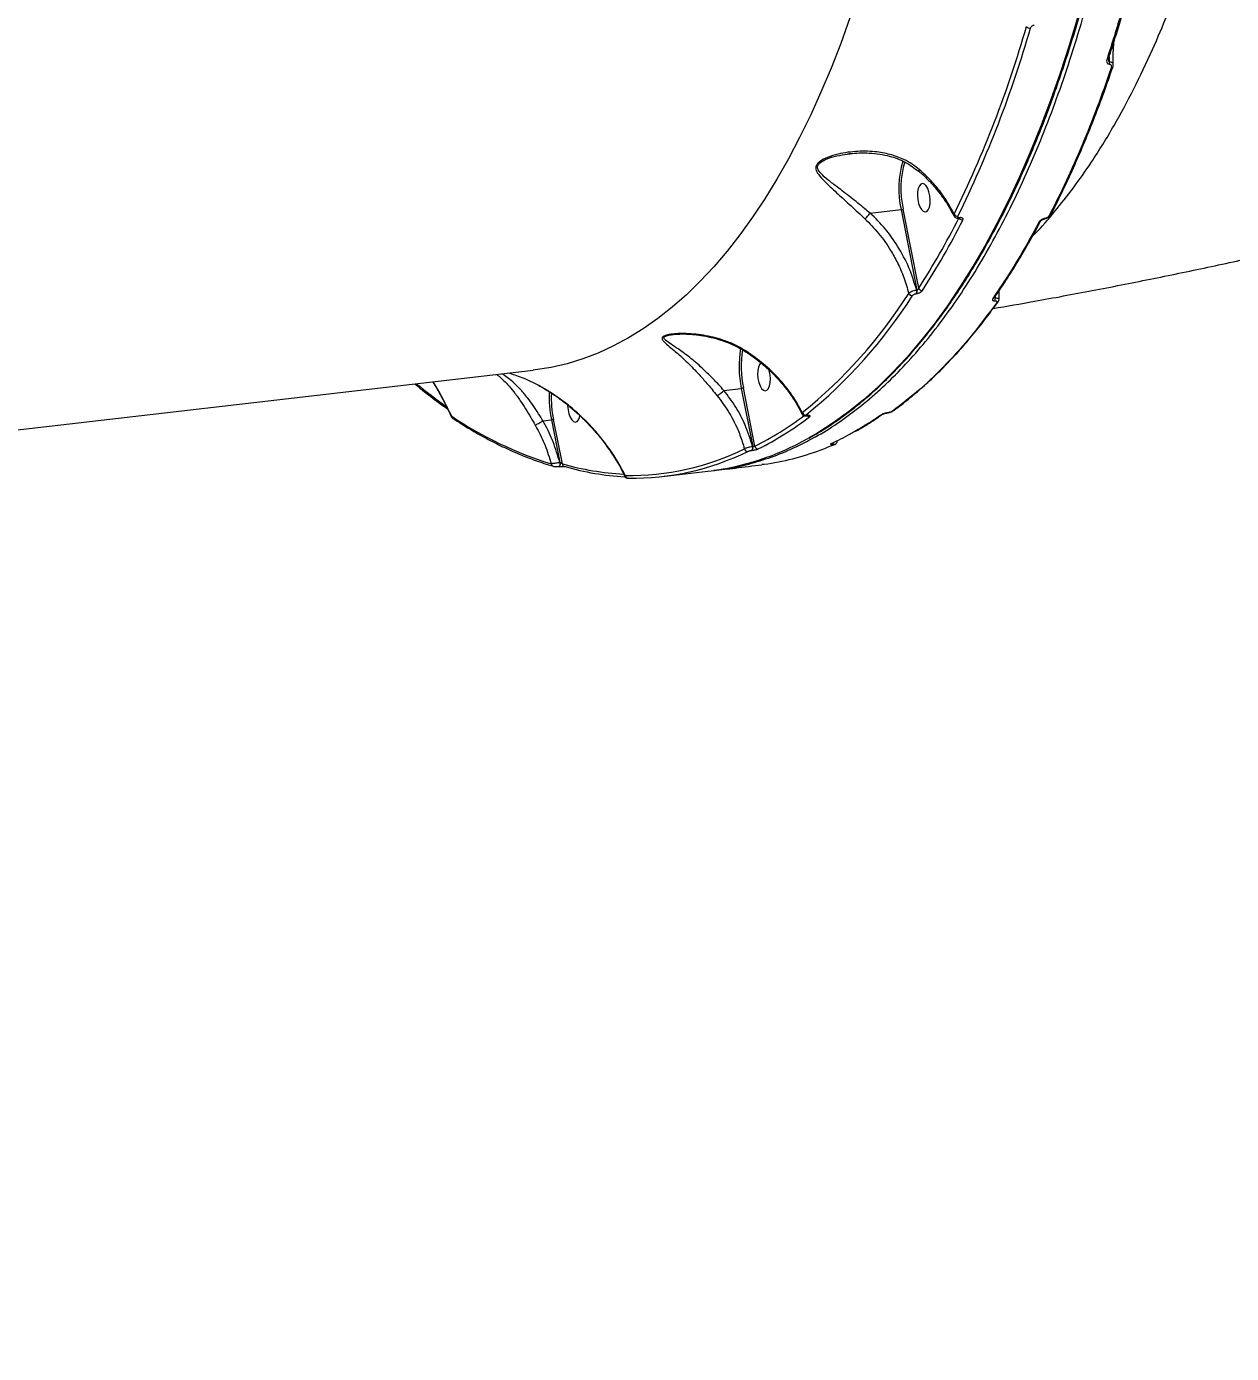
# Model space of a CAD drawing. Header units: millimetres. Extents: x -10881 to 8954, y -8695 to 5624.
# Drawn here: x 4591.8 to 4972.3, y -3994 to -3575.2 of the extents above; entities that cross this region are included whole.
import ezdxf

# ---------------------------------------------------------------- set-up
doc = ezdxf.new("R2010")
doc.units = ezdxf.units.MM
for name, color, linetype in [('DIKOM_ОБЪЕКТ', 7, 'Continuous'), ('DIKOM_РАЗМЕР_ЗОНА', 7, 'Continuous'), ('DIKOM_РАЗМЕР_ОБЪЕКТА', 7, 'Continuous')]:
    doc.layers.add(name, color=color, linetype=linetype)
doc.styles.add('style1', font='arial.ttf', dxfattribs={"width": 0.8})
doc.dimstyles.new('1-50', dxfattribs={"dimtxt": 300, "dimasz": 200, "dimexe": 100, "dimexo": 0, "dimgap": 100, "dimtad": 1, "dimtxsty": 'style1', "dimcen": 200, "dimclrd": 7, "dimclre": 7, "dimclrt": 7, "dimadec": 1, "dimazin": 2, "dimtfac": 1, "dimtmove": 0, "dimatfit": 2, "dimfxl": 0, "dimlwd": 25, "dimlwe": 18, "dimarcsym": 0})

# ---------------------------------------------------------------- blocks, each defined once
blk = doc.blocks.new('*D10')
at = {"layer": 'Defpoints', "color": 0, "transparency": 16777216}
for p in [(-7152.73, 2730.8), (7385.22, 911.28), (7385.22, -7693.77)]:
    blk.add_point(p, dxfattribs=at)
at = {"layer": 'DIKOM_РАЗМЕР_ОБЪЕКТА', "color": 7, "lineweight": 18, "transparency": 16777216}
for p, q in [((-7152.73, 2730.8), (-7152.73, -7793.77)), ((7385.22, 911.28), (7385.22, -7793.77))]:
    blk.add_line(p, q, dxfattribs=at)
at = {"layer": 'DIKOM_РАЗМЕР_ОБЪЕКТА', "color": 7, "lineweight": 25, "transparency": 16777216}
blk.add_line((-6952.73, -7693.77), (7185.22, -7693.77), dxfattribs=at)
at = {"layer": 'DIKOM_РАЗМЕР_ОБЪЕКТА', "color": 7, "transparency": 16777216}
for points in [[(-6952.73, -7660.43), (-6952.73, -7727.1), (-7152.73, -7693.77)], [(7185.22, -7660.43), (7185.22, -7727.1), (7385.22, -7693.77)]]:
    blk.add_solid(points, dxfattribs=at)
at = {"layer": 'DIKOM_РАЗМЕР_ОБЪЕКТА', "color": 7, "transparency": 16777216, "insert": (116.24, -7440.59), "char_height": 300, "attachment_point": 5, "style": 'style1'}
blk.add_mtext('14500', dxfattribs=at)
blk = doc.blocks.new('*D12')
at = {"layer": 'Defpoints', "color": 0, "transparency": 16777216}
for p in [(-9113.32, 3014.05), (8954.2, 2756.48), (8954.2, -8594.51)]:
    blk.add_point(p, dxfattribs=at)
at = {"layer": 'DIKOM_РАЗМЕР_ЗОНА', "color": 7, "lineweight": 18, "transparency": 16777216}
for p, q in [((-9113.32, 3014.05), (-9113.32, -8694.51)), ((8954.2, 2756.48), (8954.2, -8694.51))]:
    blk.add_line(p, q, dxfattribs=at)
at = {"layer": 'DIKOM_РАЗМЕР_ЗОНА', "color": 7, "lineweight": 25, "transparency": 16777216}
blk.add_line((-8913.32, -8594.51), (8754.2, -8594.51), dxfattribs=at)
at = {"layer": 'DIKOM_РАЗМЕР_ЗОНА', "color": 7, "transparency": 16777216}
for points in [[(-8913.32, -8561.18), (-8913.32, -8627.85), (-9113.32, -8594.51)], [(8754.2, -8561.18), (8754.2, -8627.85), (8954.2, -8594.51)]]:
    blk.add_solid(points, dxfattribs=at)
at = {"layer": 'DIKOM_РАЗМЕР_ЗОНА', "color": 7, "transparency": 16777216, "insert": (-79.56, -8341.34), "char_height": 300, "attachment_point": 5, "style": 'style1'}
blk.add_mtext('18000', dxfattribs=at)

msp = doc.modelspace()

# ---------------------------------------------------------------- linework, layer by layer
at = {"layer": 'DIKOM_ОБЪЕКТ', "color": 7, "linetype": 'Continuous', "lineweight": 15}
for p, q in [((4934.823, -3588.149), (4934.833, -3588.114)), ((4851.098, -3615.536), (4851.915, -3615.415)), ((4858.26, -3634.116), (4867.988, -3632.993)), ((4867.988, -3632.993), (4872.978, -3658.405)), ((4873.538, -3657.78), (4868.638, -3632.829)), ((4915.398, -3634.402), (4915.418, -3634.359)), ((4886.32, -3635.737), (4886.369, -3635.731)), ((4886.59, -3635.537), (4886.541, -3635.543)), ((4913.031, -3636.017), (4913.025, -3636.018)), ((4872.803, -3659.495), (4872.874, -3659.487)), ((4872.978, -3658.405), (4872.907, -3658.413)), ((4898.907, -3661.272), (4898.998, -3658.467)), ((4460.649, -3717.292), (4751.764, -3683.69)), ((4826.324, -3683.861), (4826.206, -3683.487)), ((4812.061, -3690.075), (4817.524, -3689.445)), ((4817.524, -3689.445), (4821.163, -3707.776)), ((4821.821, -3707.65), (4818.174, -3689.279)), ((4838.253, -3698.071), (4838.324, -3698.063)), ((4838.431, -3698.018), (4838.36, -3698.026)), ((4754.916, -3699.661), (4754.909, -3699.663)), ((4754.916, -3699.661), (4757.556, -3699.356)), ((4757.556, -3699.356), (4760.262, -3712.838)), ((4761.023, -3713.228), (4758.206, -3699.19)), ((4820.888, -3708.986), (4820.937, -3708.981)), ((4821.163, -3707.776), (4821.114, -3707.782)), ((4759.942, -3714.07), (4759.862, -3714.063)), ((4759.942, -3714.07), (4759.971, -3714.067)), ((4760.262, -3712.838), (4760.232, -3712.841)), ((4792.655, -3717.222), (4807.004, -3715.566))]:
    msp.add_line(p, q, dxfattribs=at)
at = {"layer": 'DIKOM_ОБЪЕКТ', "color": 7, "linetype": 'Continuous', "lineweight": 15, "flags": 128}
for points in [[(4851.828, -3572.483), (4848.91, -3580.564), (4845.862, -3588.389), (4842.685, -3595.949), (4839.383, -3603.237), (4835.958, -3610.248), (4832.415, -3616.973), (4828.755, -3623.408), (4824.984, -3629.545), (4821.103, -3635.38), (4817.117, -3640.907), (4813.03, -3646.121), (4808.845, -3651.017), (4804.566, -3655.59), (4800.197, -3659.836), (4795.742, -3663.751), (4791.206, -3667.331), (4786.592, -3670.574), (4781.905, -3673.476), (4777.149, -3676.035), (4772.329, -3678.247), (4767.449, -3680.112), (4762.514, -3681.627), (4757.528, -3682.79), (4752.496, -3683.602), (4751.764, -3683.69)], [(4923.759, -3572.101), (4921.033, -3581.143), (4918.17, -3589.946), (4915.172, -3598.504), (4912.044, -3606.809), (4908.786, -3614.855), (4905.401, -3622.633), (4901.894, -3630.139), (4898.265, -3637.365), (4894.52, -3644.306), (4890.66, -3650.955), (4886.689, -3657.307), (4882.611, -3663.357), (4878.428, -3669.099), (4874.144, -3674.529), (4869.764, -3679.642), (4865.29, -3684.435), (4860.726, -3688.901), (4856.076, -3693.039), (4851.345, -3696.845), (4846.536, -3700.315), (4841.653, -3703.446), (4838.574, -3705.225)], [(4876.788, -3627.409), (4876.387, -3626.332), (4875.886, -3625.49), (4875.326, -3624.952), (4874.752, -3624.762), (4874.21, -3624.933), (4873.745, -3625.454), (4873.393, -3626.281), (4873.185, -3627.347), (4873.136, -3628.567), (4873.25, -3629.841), (4873.519, -3631.066), (4873.92, -3632.143), (4874.421, -3632.985), (4874.981, -3633.523), (4875.555, -3633.713), (4876.097, -3633.542), (4876.562, -3633.021), (4876.914, -3632.194), (4877.122, -3631.128), (4877.171, -3629.908), (4877.057, -3628.634), (4876.788, -3627.409)], [(4823.783, -3681.361), (4823.746, -3681.385), (4823.281, -3681.906), (4822.93, -3682.733), (4822.721, -3683.799), (4822.672, -3685.019), (4822.786, -3686.293), (4823.055, -3687.518), (4823.456, -3688.595), (4823.957, -3689.436), (4824.517, -3689.974), (4825.092, -3690.165), (4825.633, -3689.993), (4826.099, -3689.473), (4826.45, -3688.646), (4826.658, -3687.579), (4826.707, -3686.36), (4826.593, -3685.086), (4826.324, -3683.861), (4826.324, -3683.861)], [(4762.701, -3694.666), (4762.704, -3694.93), (4762.818, -3696.204), (4763.087, -3697.43), (4763.488, -3698.506), (4763.989, -3699.348), (4764.549, -3699.886), (4765.124, -3700.077), (4765.665, -3699.905), (4766.131, -3699.384), (4766.482, -3698.557), (4766.598, -3698.084)], [(4838.256, -3698.071), (4838.295, -3698.062), (4838.36, -3698.026)], [(4838.322, -3698.063), (4838.367, -3698.053), (4838.431, -3698.018)], [(4863.518, -3697.156), (4863.461, -3697.189), (4863.454, -3697.191)], [(4845.817, -3706.911), (4845.987, -3706.871), (4846.051, -3706.845)], [(4846.052, -3706.844), (4846.051, -3706.845), (4846.051, -3706.845), (4846.051, -3706.845)], [(4846.835, -3707.196), (4846.998, -3707.158), (4847.058, -3707.135)], [(4760.232, -3712.841), (4760.267, -3713.08), (4760.276, -3713.319), (4760.259, -3713.544), (4760.216, -3713.741), (4760.151, -3713.899), (4760.067, -3714.01), (4759.968, -3714.065), (4759.942, -3714.07)], [(4760.262, -3712.838), (4760.297, -3713.077), (4760.306, -3713.316), (4760.288, -3713.54), (4760.246, -3713.738), (4760.18, -3713.896), (4760.096, -3714.006), (4759.998, -3714.062), (4759.977, -3714.066)], [(4761.638, -3714.085), (4761.778, -3714.112), (4761.953, -3714.111)]]:
    msp.add_lwpolyline(points, dxfattribs=at)
at = {"layer": 'DIKOM_ОБЪЕКТ', "color": 7, "linetype": 'Continuous', "lineweight": 15}
for centre, radius, start, end in [((4560.398, -3475.255), 361.287, 333.86209, 343.93969), ((4560.884, -3475.539), 362.086, 333.86209, 343.93969), ((4908.678, -3574.302), 1.417, 219.54485, 276.53084), ((4933.006, -3584.838), 0.612, 269.41987, 339.06418), ((4932.264, -3586.401), 1.534, 335.00506, 358.32868), ((4934.251, -3587.891), 0.628, 270.13232, 335.72383), ((4898.632, -3626.352), 31.356, 163.96526, 192.22742), ((4896.939, -3626.35), 29.033, 163.10346, 192.89558), ((4867.78, -3630.794), 2.208, 275.40265, 292.87116), ((4885.829, -3633.809), 1.247, 209.03207, 275.2081), ((4914.804, -3634.067), 0.682, 273.23282, 330.62453), ((4668.569, -3525.683), 243.849, 327.19919, 333.17077), ((4669.154, -3526.043), 244.575, 327.20006, 333.21202), ((4886.251, -3635.435), 0.31, 283.03528, 339.67897), ((4887.37, -3635.026), 1.25, 214.54831, 275.09562), ((4886.302, -3635.431), 0.308, 282.10084, 339.77783), ((4911.482, -3636.224), 0.682, 273.21994, 330.58504), ((4912.958, -3635.831), 0.199, 291.73647, 355.74779), ((4739.157, -3575.927), 155.565, 308.87262, 327.53863), ((4740.038, -3576.434), 155.909, 308.87262, 327.53863), ((4871.493, -3658.937), 1.182, 204.31062, 274.56203), ((4871.347, -3658.81), 1.61, 334.79927, 14.28387), ((4871.418, -3658.802), 1.61, 334.79927, 14.28387), ((4874.639, -3657.355), 1.181, 201.1301, 274.6987), ((4896.897, -3660.306), 0.725, 274.99076, 324.60358), ((4896.573, -3661.035), 1.209, 322.46251, 2.1464), ((4898.015, -3661.761), 0.715, 274.68928, 327.58629), ((4850.395, -3682.614), 33.573, 170.10097, 191.73933), ((4850.146, -3682.649), 32.652, 170.40448, 191.71598), ((4821.296, -3558.156), 167.798, 230.66536, 234.69479), ((4793.409, -3692.292), 36.542, 177.17452, 191.14569), ((4793.079, -3692.33), 35.542, 177.74889, 191.12855), ((4776.04, -3616.573), 101.936, 296.68719, 306.94468), ((4837.817, -3696.748), 1.07, 195.89756, 273.62765), ((4839.066, -3697.342), 0.998, 225.02044, 275.072), ((4861.692, -3696.935), 0.783, 276.59995, 304.23396), ((4865.171, -3695.818), 0.78, 276.61229, 308.32738), ((4792.347, -3599.888), 118.553, 236.03523, 252.92033), ((4726.91, -3698.221), 0.797, 179.50095, 235.31512), ((4776.839, -3616.931), 102.518, 296.69601, 307.43398), ((4796.879, -3631.296), 84.876, 276.85145, 299.42218), ((4845.978, -3706.435), 0.715, 299.45474, 355.91046), ((4782.233, -3634.702), 82.228, 269.0725, 296.18617), ((4783.21, -3635.339), 82.41, 269.0725, 296.18617), ((4819.515, -3708.275), 1.018, 192.25785, 273.46372), ((4819.961, -3708.189), 1.223, 319.28216, 19.45054), ((4820.01, -3708.183), 1.223, 319.28216, 19.45054), ((4822.837, -3707.494), 1.028, 188.72961, 273.27609), ((4758.399, -3713.166), 0.873, 183.09189, 251.62881), ((4761.91, -3713.241), 0.886, 179.13029, 252.18193), ((4785.249, -3628.356), 88.262, 254.06903, 266.8333), ((4786.267, -3628.9), 88.612, 254.07441, 266.39467), ((4781.813, -3716.825), 0.916, 185.93201, 273.92432)]:
    msp.add_arc(centre, radius, start, end, dxfattribs=at)
for points, knots in [([(4973.78, -2705.214), (4973.205, -2705.39), (4971.641, -2705.869), (4969.223, -2706.981), (4966.573, -2708.482), (4964.144, -2710.214), (4961.946, -2712.125), (4959.992, -2714.181), (4958.29, -2716.339), (4956.843, -2718.553), (4955.646, -2720.776), (4954.688, -2722.96), (4953.948, -2725.065), (4953.398, -2727.064), (4953.008, -2728.941), (4952.751, -2730.694), (4952.598, -2732.332), (4952.529, -2733.873), (4952.529, -2735.341), (4952.588, -2736.759), (4952.699, -2738.162), (4952.864, -2739.59), (4953.09, -2741.109), (4953.404, -2742.838), (4953.88, -2745.072), (4954.539, -2747.75), (4955.373, -2750.815), (4956.283, -2753.947), (4957.288, -2757.255), (4958.403, -2760.802), (4959.642, -2764.634), (4960.974, -2768.662), (4962.402, -2772.905), (4963.935, -2777.387), (4965.569, -2782.105), (4967.309, -2787.068), (4969.155, -2792.283), (4971.11, -2797.756), (4973.168, -2803.472), (4975.332, -2809.437), (4977.597, -2815.642), (4979.97, -2822.103), (4982.445, -2828.802), (4985.012, -2835.719), (4987.666, -2842.834), (4990.411, -2850.161), (4993.249, -2857.706), (4996.186, -2865.484), (4999.215, -2873.477), (5002.334, -2881.678), (5005.543, -2890.088), (5008.842, -2898.71), (5012.223, -2907.517), (5015.684, -2916.51), (5019.224, -2925.681), (5022.85, -2935.051), (5026.555, -2944.603), (5030.326, -2954.303), (5034.151, -2964.118), (5038.031, -2974.05), (5041.974, -2984.125), (5045.988, -2994.358), (5050.069, -3004.74), (5054.206, -3015.246), (5058.4, -3025.875), (5062.652, -3036.633), (5066.953, -3047.493), (5071.298, -3058.443), (5075.684, -3069.48), (5080.119, -3080.617), (5084.598, -3091.85), (5089.11, -3103.144), (5093.642, -3114.468), (5098.183, -3125.799), (5102.738, -3137.145), (5107.317, -3148.532), (5111.929, -3159.984), (5116.574, -3171.499), (5121.246, -3183.062), (5125.939, -3194.66), (5130.647, -3206.276), (5135.363, -3217.894), (5140.081, -3229.498), (5144.793, -3241.071), (5149.493, -3252.597), (5154.176, -3264.06), (5158.834, -3275.447), (5163.466, -3286.751), (5168.088, -3298.012), (5172.707, -3309.248), (5177.325, -3320.463), (5181.925, -3331.617), (5186.499, -3342.69), (5191.041, -3353.665), (5195.54, -3364.517), (5199.998, -3375.253), (5204.414, -3385.869), (5208.79, -3396.369), (5213.12, -3406.739), (5217.403, -3416.978), (5221.641, -3427.09), (5225.836, -3437.079), (5229.978, -3446.92), (5234.063, -3456.606), (5238.09, -3466.133), (5242.062, -3475.511), (5245.974, -3484.723), (5249.813, -3493.742), (5253.569, -3502.545), (5257.242, -3511.13), (5260.841, -3519.519), (5264.368, -3527.717), (5267.82, -3535.715), (5271.19, -3543.5), (5274.479, -3551.073), (5277.689, -3558.437), (5280.813, -3565.576), (5283.845, -3572.478), (5286.787, -3579.147), (5289.644, -3585.594), (5292.414, -3591.813), (5295.086, -3597.782), (5297.654, -3603.485), (5300.113, -3608.909), (5302.475, -3614.086), (5304.743, -3619.02), (5306.919, -3623.712), (5308.995, -3628.148), (5310.975, -3632.332), (5312.862, -3636.271), (5314.662, -3639.977), (5316.372, -3643.436), (5318.001, -3646.668), (5319.567, -3649.699), (5321.105, -3652.587), (5322.693, -3655.445), (5324.216, -3658.021), (5325.575, -3660.128), (5326.691, -3661.716), (5327.614, -3662.938), (5328.566, -3664.106), (5329.565, -3665.235), (5330.639, -3666.349), (5331.815, -3667.459), (5333.122, -3668.573), (5334.588, -3669.688), (5336.241, -3670.794), (5338.101, -3671.868), (5340.178, -3672.875), (5342.471, -3673.773), (5344.961, -3674.516), (5347.615, -3675.062), (5350.39, -3675.374), (5353.24, -3675.428), (5356.221, -3675.199), (5359.278, -3674.658), (5362.322, -3673.752), (5364.547, -3672.904), (5365.696, -3672.278), (5365.933, -3672.149)], [0, 0, 0, 0, 0.0011985, 0.0032581, 0.0052799, 0.0072669, 0.0092214, 0.0111446, 0.0130366, 0.0148961, 0.0167212, 0.018512, 0.0202734, 0.0220193, 0.0237739, 0.0255608, 0.0274196, 0.0293981, 0.0315534, 0.0339557, 0.0366951, 0.0398949, 0.0437386, 0.0485326, 0.0548893, 0.064576, 0.0738903, 0.0825494, 0.0907906, 0.0995119, 0.1079292, 0.1161342, 0.1242885, 0.1323413, 0.1403379, 0.1482986, 0.1562396, 0.1641749, 0.1721209, 0.1799924, 0.18789, 0.1958027, 0.2037125, 0.2115976, 0.2194404, 0.2272258, 0.2350511, 0.2428896, 0.2507186, 0.2585458, 0.2663779, 0.2742213, 0.2820862, 0.2898971, 0.2977261, 0.3055864, 0.313458, 0.3213159, 0.3291377, 0.3369057, 0.3446788, 0.3525023, 0.3603161, 0.3681279, 0.3759442, 0.383771, 0.3916161, 0.3994285, 0.4072342, 0.4150698, 0.422919, 0.430763, 0.4385823, 0.4463619, 0.4541054, 0.4618563, 0.4696376, 0.4774446, 0.4852721, 0.4931149, 0.5009676, 0.5088245, 0.516679, 0.5245246, 0.5323557, 0.5401668, 0.5479527, 0.5557083, 0.5634486, 0.5712607, 0.579091, 0.5869322, 0.5947769, 0.6026153, 0.6104402, 0.6182331, 0.6260461, 0.6338504, 0.6416491, 0.6494496, 0.6572573, 0.6650796, 0.6729306, 0.6807465, 0.6885807, 0.6964393, 0.7043072, 0.7121656, 0.7199976, 0.7277875, 0.7355842, 0.7434131, 0.7512353, 0.7590588, 0.766889, 0.7747334, 0.7826036, 0.7904405, 0.7982845, 0.8061672, 0.8140702, 0.8219747, 0.8298575, 0.8377036, 0.8455321, 0.8534507, 0.8613777, 0.869325, 0.8773069, 0.8853406, 0.8934492, 0.901673, 0.9099301, 0.9183992, 0.9271749, 0.9364952, 0.9471073, 0.9548059, 0.9590109, 0.962592, 0.9656033, 0.9681976, 0.9704893, 0.9725662, 0.9744978, 0.9763413, 0.9781434, 0.9799386, 0.9817456, 0.9835817, 0.985451, 0.9873486, 0.9892664, 0.9911965, 0.9931337, 0.9952798, 0.9973914, 0.9994616, 1, 1, 1, 1]), ([(4838.861, -3705.095), (4839.489, -3704.757), (4841.693, -3703.572), (4845.407, -3701.22), (4850.001, -3698.047), (4854.523, -3694.553), (4858.974, -3690.765), (4863.348, -3686.68), (4867.644, -3682.302), (4871.857, -3677.634), (4875.984, -3672.68), (4880.023, -3667.444), (4883.969, -3661.93), (4887.82, -3656.143), (4891.574, -3650.086), (4895.226, -3643.764), (4898.775, -3637.183), (4902.219, -3630.347), (4905.553, -3623.261), (4908.777, -3615.932), (4911.887, -3608.363), (4914.881, -3600.563), (4917.758, -3592.535), (4920.514, -3584.286), (4923.149, -3575.823), (4925.66, -3567.151), (4928.045, -3558.278), (4930.303, -3549.209), (4932.432, -3539.952), (4934.43, -3530.514), (4936.296, -3520.902), (4938.028, -3511.122), (4939.626, -3501.183), (4941.088, -3491.091), (4942.413, -3480.855), (4943.6, -3470.482), (4944.648, -3459.979), (4945.556, -3449.355), (4946.325, -3438.618), (4946.952, -3427.775), (4947.439, -3416.835), (4947.783, -3405.806), (4947.986, -3394.697), (4948.047, -3383.515), (4947.966, -3372.269), (4947.742, -3360.967), (4947.423, -3350.88), (4947.144, -3344.554), (4947.032, -3342.023)], [0, 0, 0, 0, 0.008821, 0.0309505, 0.0530921, 0.0752453, 0.0974091, 0.1195824, 0.1417639, 0.1639521, 0.1861459, 0.208344, 0.2305454, 0.252749, 0.2749543, 0.2971604, 0.319367, 0.3415734, 0.3637794, 0.3859847, 0.4081893, 0.4303928, 0.4525954, 0.4747969, 0.4969974, 0.5191968, 0.5413951, 0.5635924, 0.5857887, 0.6079841, 0.6301785, 0.6523721, 0.6745649, 0.6967568, 0.7189481, 0.7411387, 0.7633286, 0.785518, 0.8077068, 0.8298951, 0.852083, 0.8742704, 0.8964575, 0.9186442, 0.9408306, 0.9630167, 0.9852026, 1, 1, 1, 1]), ([(4840.691, -3704.822), (4840.777, -3704.779), (4843.217, -3703.537), (4847.892, -3700.474), (4854.704, -3695.567), (4861.357, -3689.895), (4867.865, -3683.558), (4874.194, -3676.548), (4880.351, -3668.865), (4886.315, -3660.522), (4892.116, -3651.466), (4897.724, -3641.713), (4903.136, -3631.241), (4908.301, -3620.133), (4913.148, -3608.542), (4917.668, -3596.54), (4921.875, -3584.141), (4925.812, -3571.219), (4929.498, -3557.695), (4932.908, -3543.609), (4936.04, -3528.944), (4938.851, -3513.812), (4941.41, -3497.997), (4942.832, -3487.038), (4943.561, -3481.417)], [0, 0, 0, 0, 0.0016805, 0.0479638, 0.0942472, 0.1408455, 0.1874439, 0.2341957, 0.2809475, 0.3280241, 0.3751006, 0.4232014, 0.4713023, 0.519757, 0.5682117, 0.6149636, 0.6617154, 0.708792, 0.7558685, 0.8039693, 0.8520702, 0.9005249, 0.9489797, 1, 1, 1, 1]), ([(4909.443, -3641.385), (4909.707, -3641.128), (4912.149, -3638.749), (4916.483, -3633.691), (4922.426, -3626.211), (4928.683, -3617.281), (4935.08, -3606.94), (4941.521, -3595.01), (4947.155, -3583.175), (4952.21, -3571.24), (4956.657, -3559.538), (4960.762, -3547.519), (4964.549, -3535.151), (4968.104, -3522.281), (4970.243, -3513.283), (4971.313, -3508.784)], [0, 0, 0, 0, 0.009721, 0.0898937, 0.1661281, 0.2423625, 0.3442113, 0.4375304, 0.5308495, 0.6112189, 0.6915883, 0.7680077, 0.8444271, 0.9222135, 1, 1, 1, 1]), ([(4945.923, -3537.752), (4945.804, -3538.293), (4945.209, -3540.998), (4943.614, -3547.969), (4941.002, -3558.466), (4937.351, -3571.774), (4934.557, -3580.556), (4933, -3585.45)], [0, 0, 0, 0, 0.0321573, 0.1607921, 0.4182836, 0.6757752, 1, 1, 1, 1]), ([(4933.559, -3585.051), (4934.252, -3582.938), (4935.855, -3578.05), (4938.221, -3570.143), (4940.677, -3561.394), (4942.99, -3552.45), (4944.93, -3544.451), (4946.043, -3539.354), (4946.477, -3537.367)], [0, 0, 0, 0, 0.1415741, 0.3274683, 0.5127894, 0.6973828, 0.8820729, 1, 1, 1, 1]), ([(4897.047, -3664.202), (4901.399, -3663.449), (4911.821, -3661.647), (4928.339, -3658.562), (4946.579, -3654.987), (4964.809, -3651.215), (4983.024, -3647.257), (5001.223, -3643.112), (5019.403, -3638.784), (5037.561, -3634.273), (5055.695, -3629.583), (5073.803, -3624.714), (5091.88, -3619.669), (5109.926, -3614.45), (5127.936, -3609.057), (5145.909, -3603.493), (5163.841, -3597.759), (5181.729, -3591.857), (5199.571, -3585.789), (5217.363, -3579.551), (5233.834, -3573.626), (5244.35, -3569.704), (5248.973, -3567.981)], [0, 0, 0, 0, 0.0372542, 0.0892085, 0.1410521, 0.1927905, 0.2444293, 0.2959743, 0.3474311, 0.3988056, 0.4501035, 0.5013305, 0.5524924, 0.6035949, 0.6546435, 0.705644, 0.756602, 0.8075229, 0.8584122, 0.9092756, 0.9601184, 1, 1, 1, 1]), ([(4908.839, -3575.71), (4908.891, -3575.581), (4908.982, -3575.352), (4909.246, -3575.059), (4909.527, -3574.856), (4909.772, -3574.754), (4909.912, -3574.732), (4909.954, -3574.726)], [0, 0, 0, 0, 0.3025704, 0.534681, 0.7254608, 0.9171004, 1, 1, 1, 1]), ([(4934.944, -3587.194), (4934.94, -3586.273), (4934.929, -3583.873), (4935.095, -3581.471), (4935.197, -3579.991)], [0, 0, 0, 0, 0.3840442, 1, 1, 1, 1]), ([(4933.506, -3585.455), (4933.505, -3585.452), (4933.501, -3585.422), (4933.501, -3585.27), (4933.57, -3585.113), (4933.589, -3585.068)], [0, 0, 0, 0, 0.0753303, 0.7358489, 1, 1, 1, 1]), ([(4933.797, -3586.446), (4933.789, -3586.232), (4933.764, -3585.597), (4933.74, -3584.962), (4933.724, -3584.541)], [0, 0, 0, 0, 0.336706, 1, 1, 1, 1]), ([(4934.252, -3588.518), (4932.797, -3592.672), (4929.885, -3600.987), (4925.15, -3612.79), (4920.17, -3624.139), (4916.619, -3631.21), (4914.842, -3634.748)], [0, 0, 0, 0, 0.2488775, 0.4981997, 0.7488727, 1, 1, 1, 1]), ([(4915.373, -3634.342), (4915.602, -3633.911), (4917.009, -3631.258), (4919.491, -3626.137), (4922.811, -3618.968), (4926.012, -3611.532), (4929.101, -3603.858), (4932.045, -3596.07), (4933.896, -3590.725), (4934.803, -3588.105)], [0, 0, 0, 0, 0.0315178, 0.1938004, 0.3562012, 0.5186836, 0.6812109, 0.8437361, 1, 1, 1, 1]), ([(4933, -3585.45), (4932.968, -3585.564), (4932.864, -3585.927), (4932.867, -3586.424), (4933.067, -3586.815), (4933.329, -3587.012), (4933.546, -3587.037), (4933.654, -3587.049)], [0, 0, 0, 0, 0.1605573, 0.5081498, 0.7318587, 0.8653695, 1, 1, 1, 1]), ([(4933.797, -3586.446), (4933.777, -3586.437), (4933.734, -3586.417), (4933.666, -3586.326), (4933.582, -3586.115), (4933.524, -3585.809), (4933.519, -3585.56), (4933.517, -3585.455)], [0, 0, 0, 0, 0.0654581, 0.1402994, 0.3291404, 0.7164199, 1, 1, 1, 1]), ([(4933.654, -3587.049), (4933.759, -3587.061), (4933.966, -3587.084), (4934.21, -3587.27), (4934.387, -3587.632), (4934.38, -3588.086), (4934.283, -3588.415), (4934.252, -3588.518)], [0, 0, 0, 0, 0.1388676, 0.2767759, 0.4965982, 0.8418705, 1, 1, 1, 1]), ([(4934.935, -3587.194), (4934.948, -3587.095), (4934.977, -3586.858), (4934.706, -3586.624), (4934.306, -3586.466), (4933.97, -3586.453), (4933.797, -3586.446)], [0, 0, 0, 0, 0.2292092, 0.5510253, 0.7686318, 1, 1, 1, 1]), ([(4934.801, -3588.142), (4934.832, -3588.074), (4934.966, -3587.783), (4934.974, -3587.473), (4934.98, -3587.235)], [0, 0, 0, 0, 0.2312084, 1, 1, 1, 1]), ([(4873.727, -3620.33), (4872.975, -3619.736), (4871.456, -3618.537), (4868.376, -3616.862), (4864.462, -3615.444), (4859.286, -3614.534), (4854.537, -3614.493), (4850.393, -3614.981), (4847.137, -3615.666), (4844.25, -3616.625), (4842.493, -3617.629), (4841.59, -3618.448), (4841.083, -3619.204), (4841.031, -3620.45), (4841.954, -3622.128), (4843.952, -3624.239), (4846.912, -3627.001), (4850.571, -3630.324), (4853.951, -3633.45), (4856, -3635.357), (4856.539, -3635.86)], [0, 0, 0, 0, 0.0440626, 0.0889571, 0.1624871, 0.2382061, 0.3352462, 0.385054, 0.435258, 0.4935501, 0.5321339, 0.5402075, 0.5665588, 0.5927386, 0.6382706, 0.7076003, 0.7787225, 0.8710031, 0.9660344, 1, 1, 1, 1]), ([(4858.258, -3634.117), (4858.257, -3634.116), (4857.697, -3633.654), (4855.6, -3631.931), (4852.04, -3629.102), (4848.194, -3626.116), (4844.933, -3623.672), (4842.774, -3621.793), (4841.652, -3620.3), (4841.594, -3619.182), (4841.998, -3618.59), (4842.369, -3618.24), (4842.938, -3617.759), (4844.708, -3616.864), (4847.636, -3615.939), (4849.966, -3615.668), (4851.098, -3615.536)], [0, 0, 0, 0, 0.0000276, 0.0560369, 0.2109711, 0.3661407, 0.4811483, 0.5957406, 0.6671608, 0.7066531, 0.7453757, 0.7458934, 0.7580714, 0.8178135, 0.9115167, 1, 1, 1, 1]), ([(4851.08, -3615.416), (4851.319, -3615.379), (4852.533, -3615.194), (4854.827, -3615.068), (4857.975, -3615.075), (4861.19, -3615.409), (4864.151, -3616.019), (4866.822, -3616.873), (4869.223, -3617.98), (4871.492, -3619.328), (4872.847, -3620.433), (4873.495, -3620.961)], [0, 0, 0, 0, 0.0307732, 0.1557844, 0.2888005, 0.4294198, 0.5635419, 0.6700645, 0.7833746, 0.8964848, 1, 1, 1, 1]), ([(4873.727, -3620.33), (4873.714, -3620.353), (4873.666, -3620.442), (4873.584, -3620.628), (4873.537, -3620.794), (4873.593, -3620.811), (4873.607, -3620.815)], [0, 0, 0, 0, 0.08818965, 0.34542116, 0.83787489, 1, 1, 1, 1]), ([(4873.561, -3620.868), (4873.982, -3621.227), (4875.283, -3622.334), (4877.266, -3624.356), (4879.502, -3626.909), (4881.506, -3629.594), (4883.249, -3632.295), (4884.182, -3634.123), (4884.629, -3634.999)], [0, 0, 0, 0, 0.0878596, 0.2709842, 0.4556415, 0.6415079, 0.8281443, 1, 1, 1, 1]), ([(4884.739, -3634.414), (4883.854, -3632.764), (4882.063, -3629.423), (4878.799, -3625.294), (4875.929, -3622.292), (4874.336, -3620.873), (4873.727, -3620.33)], [0, 0, 0, 0, 0.3247084, 0.657479, 0.869005, 1, 1, 1, 1]), ([(4856.539, -3635.86), (4856.581, -3635.829), (4856.702, -3635.738), (4856.98, -3635.504), (4857.387, -3635.115), (4857.858, -3634.611), (4858.124, -3634.282), (4858.258, -3634.117)], [0, 0, 0, 0, 0.08731044, 0.25361618, 0.50241081, 0.75120541, 1, 1, 1, 1]), ([(4858.26, -3634.116), (4858.259, -3634.116), (4858.259, -3634.116), (4858.258, -3634.116), (4858.258, -3634.117), (4858.258, -3634.117)], [0, 0, 0, 0, 0.4783841, 0.8637035, 1, 1, 1, 1]), ([(4872.907, -3658.413), (4872.16, -3656.03), (4870.645, -3651.198), (4867.164, -3644.707), (4863.06, -3638.881), (4859.872, -3635.716), (4858.26, -3634.116)], [0, 0, 0, 0, 0.2606924, 0.5287023, 0.7616279, 1, 1, 1, 1]), ([(4884.739, -3634.414), (4884.683, -3634.544), (4884.594, -3634.754), (4884.673, -3634.906), (4884.702, -3634.963)], [0, 0, 0, 0, 0.6239314, 1, 1, 1, 1]), ([(4884.694, -3634.99), (4884.775, -3635.123), (4884.933, -3635.384), (4885.33, -3635.627), (4885.791, -3635.765), (4886.135, -3635.744), (4886.319, -3635.733)], [0, 0, 0, 0, 0.2386746, 0.4690873, 0.7163448, 1, 1, 1, 1]), ([(4886.541, -3635.543), (4886.476, -3635.548), (4886.312, -3635.56), (4886.096, -3635.517), (4885.936, -3635.408), (4885.872, -3635.248), (4885.919, -3635.116), (4885.942, -3635.05)], [0, 0, 0, 0, 0.1422682, 0.3570915, 0.5715532, 0.7857145, 1, 1, 1, 1]), ([(4913.028, -3636), (4913.242, -3635.951), (4913.729, -3635.84), (4914.448, -3635.442), (4915.054, -3634.963), (4915.283, -3634.564), (4915.381, -3634.393)], [0, 0, 0, 0, 0.2143108, 0.4899106, 0.7811186, 1, 1, 1, 1]), ([(4914.842, -3634.748), (4914.765, -3634.866), (4914.61, -3635.102), (4914.184, -3635.435), (4913.678, -3635.707), (4913.326, -3635.801), (4913.156, -3635.846)], [0, 0, 0, 0, 0.2583542, 0.5167488, 0.7678077, 1, 1, 1, 1]), ([(4856.539, -3635.86), (4858.031, -3637.363), (4861.05, -3640.405), (4864.384, -3645.189), (4866.989, -3649.906), (4868.978, -3654.444), (4869.934, -3657.756), (4870.415, -3659.424)], [0, 0, 0, 0, 0.230865, 0.4671749, 0.6265688, 0.8119918, 1, 1, 1, 1]), ([(4886.366, -3635.733), (4886.403, -3635.73), (4886.487, -3635.721), (4886.549, -3635.729), (4886.55, -3635.729), (4886.55, -3635.729)], [0, 0, 0, 0, 0.3335578, 0.7480253, 1, 1, 1, 1]), ([(4887.482, -3636.271), (4887.517, -3636.173), (4887.589, -3635.977), (4887.492, -3635.737), (4887.253, -3635.575), (4886.93, -3635.512), (4886.687, -3635.53), (4886.59, -3635.537)], [0, 0, 0, 0, 0.2150376, 0.4299703, 0.6447112, 0.8592201, 1, 1, 1, 1]), ([(4911.521, -3636.905), (4911.317, -3637.289), (4910.302, -3639.209), (4907.454, -3644.412), (4902.865, -3652.25), (4898.93, -3658.1), (4896.96, -3661.028)], [0, 0, 0, 0, 0.0441412, 0.2207137, 0.6100127, 1, 1, 1, 1]), ([(4897.48, -3660.719), (4898.678, -3658.966), (4901.173, -3655.316), (4904.843, -3649.447), (4908.498, -3643.16), (4910.904, -3638.855), (4912.064, -3636.578), (4912.074, -3636.558)], [0, 0, 0, 0, 0.2353817, 0.4901423, 0.7440572, 0.9977184, 1, 1, 1, 1]), ([(4913.156, -3635.846), (4912.991, -3635.89), (4912.65, -3635.98), (4912.159, -3636.243), (4911.746, -3636.565), (4911.596, -3636.791), (4911.521, -3636.905)], [0, 0, 0, 0, 0.2338668, 0.4824937, 0.7413363, 1, 1, 1, 1]), ([(4912.077, -3636.557), (4912.076, -3636.558), (4912.071, -3636.571), (4912.103, -3636.514), (4912.199, -3636.419), (4912.37, -3636.286), (4912.598, -3636.159), (4912.834, -3636.064), (4912.966, -3636.033), (4913.026, -3636.019)], [0, 0, 0, 0, 0.0184779, 0.1821515, 0.3356667, 0.5123696, 0.7055168, 0.8686744, 1, 1, 1, 1]), ([(4872.907, -3658.413), (4872.801, -3658.432), (4872.496, -3658.485), (4871.94, -3658.637), (4871.304, -3658.875), (4870.746, -3659.154), (4870.525, -3659.334), (4870.415, -3659.424)], [0, 0, 0, 0, 0.1131733, 0.3259329, 0.5479833, 0.775438, 1, 1, 1, 1]), ([(4871.587, -3660.116), (4871.637, -3660.054), (4871.737, -3659.93), (4872.005, -3659.75), (4872.318, -3659.607), (4872.596, -3659.525), (4872.75, -3659.503), (4872.803, -3659.495)], [0, 0, 0, 0, 0.2288294, 0.4578465, 0.6785143, 0.8883618, 1, 1, 1, 1]), ([(4872.874, -3659.487), (4872.954, -3659.476), (4873.188, -3659.442), (4873.615, -3659.316), (4874.096, -3659.094), (4874.506, -3658.818), (4874.659, -3658.627), (4874.736, -3658.532)], [0, 0, 0, 0, 0.1082969, 0.3204328, 0.5430623, 0.7715679, 1, 1, 1, 1]), ([(4873.538, -3657.78), (4873.52, -3657.848), (4873.484, -3657.979), (4873.37, -3658.162), (4873.235, -3658.298), (4873.123, -3658.363), (4873.043, -3658.393), (4873.004, -3658.4), (4872.978, -3658.405)], [0, 0, 0, 0, 0.2553444, 0.4988913, 0.7167491, 0.8616271, 0.9070133, 1, 1, 1, 1]), ([(4897.781, -3660.99), (4897.775, -3660.833), (4897.766, -3660.607), (4897.758, -3660.38), (4897.756, -3660.31)], [0, 0, 0, 0, 0.6915554, 1, 1, 1, 1]), ([(4898.074, -3662.473), (4895.534, -3665.903), (4890.448, -3672.772), (4882.379, -3681.771), (4874.013, -3689.885), (4868.181, -3694.354), (4865.261, -3696.592)], [0, 0, 0, 0, 0.2482523, 0.4971932, 0.7482405, 1, 1, 1, 1]), ([(4865.613, -3696.385), (4865.671, -3696.345), (4867.264, -3695.247), (4870.332, -3692.813), (4874.807, -3689.059), (4879.203, -3684.971), (4883.524, -3680.598), (4887.765, -3675.933), (4891.917, -3670.971), (4895.454, -3666.46), (4897.569, -3663.492), (4898.364, -3662.375)], [0, 0, 0, 0, 0.0048838, 0.1353791, 0.2660619, 0.3968971, 0.5278481, 0.6588775, 0.789948, 0.9210131, 1, 1, 1, 1]), ([(4896.96, -3661.028), (4896.918, -3661.099), (4896.819, -3661.265), (4896.811, -3661.485), (4896.937, -3661.657), (4897.171, -3661.764), (4897.411, -3661.769), (4897.531, -3661.771)], [0, 0, 0, 0, 0.1825282, 0.4237843, 0.6274648, 0.8134356, 1, 1, 1, 1]), ([(4897.484, -3660.729), (4897.483, -3660.732), (4897.48, -3660.738), (4897.486, -3660.73), (4897.489, -3660.726)], [0, 0, 0, 0, 0.4248049, 1, 1, 1, 1]), ([(4897.531, -3661.771), (4897.648, -3661.774), (4897.881, -3661.778), (4898.105, -3661.88), (4898.221, -3662.044), (4898.21, -3662.25), (4898.115, -3662.406), (4898.074, -3662.473)], [0, 0, 0, 0, 0.188925, 0.3774349, 0.5791838, 0.8164502, 1, 1, 1, 1]), ([(4897.781, -3660.99), (4897.755, -3660.983), (4897.71, -3660.97), (4897.638, -3660.907), (4897.589, -3660.83), (4897.574, -3660.758), (4897.57, -3660.739)], [0, 0, 0, 0, 0.2170894, 0.3764931, 0.8406823, 1, 1, 1, 1]), ([(4898.883, -3661.272), (4898.89, -3661.244), (4898.915, -3661.157), (4898.726, -3661.059), (4898.359, -3660.981), (4897.975, -3660.987), (4897.781, -3660.99)], [0, 0, 0, 0, 0.1367486, 0.4285571, 0.7105885, 1, 1, 1, 1]), ([(4898.571, -3662.167), (4898.635, -3662.086), (4898.808, -3661.867), (4898.93, -3661.541), (4898.9, -3661.311), (4898.895, -3661.272)], [0, 0, 0, 0, 0.3266483, 0.8871133, 1, 1, 1, 1]), ([(4819.139, -3677.698), (4818.072, -3677.06), (4815.922, -3675.775), (4811.654, -3674.025), (4806.32, -3672.612), (4801.016, -3672.066), (4797.332, -3672.124), (4795.297, -3672.327), (4793.842, -3672.595), (4792.766, -3673.016), (4792.374, -3673.634), (4792.88, -3674.517), (4794.287, -3675.751), (4796.576, -3677.636), (4799.018, -3679.778), (4801.42, -3682.107), (4803.465, -3684.22), (4805.756, -3686.751), (4807.969, -3689.353), (4809.368, -3691.066), (4809.906, -3691.724)], [0, 0, 0, 0, 0.0563553, 0.113614, 0.210372, 0.309985, 0.3619812, 0.3883029, 0.4153394, 0.4457393, 0.4741002, 0.5167989, 0.5802339, 0.6452969, 0.7405621, 0.7894789, 0.8388462, 0.8993621, 0.9613629, 1, 1, 1, 1]), ([(4812.055, -3690.078), (4812.055, -3690.077), (4811.506, -3689.462), (4810.074, -3687.882), (4807.769, -3685.478), (4804.686, -3682.506), (4801.192, -3679.559), (4797.933, -3677.166), (4795.302, -3675.476), (4793.711, -3674.375), (4792.987, -3673.587), (4793.236, -3673.064), (4793.87, -3672.796), (4794.67, -3672.585), (4795.254, -3672.466), (4795.795, -3672.418), (4795.839, -3672.414)], [0, 0, 0, 0, 0.0000535, 0.0631956, 0.1645369, 0.26601, 0.4269102, 0.5880353, 0.6936074, 0.7987556, 0.8658208, 0.9086527, 0.9446507, 0.9545217, 0.9963005, 1, 1, 1, 1]), ([(4795.838, -3672.41), (4796.219, -3672.371), (4797.089, -3672.282), (4798.746, -3672.227), (4800.884, -3672.263), (4803.499, -3672.481), (4806.471, -3672.938), (4809.542, -3673.652), (4812.546, -3674.62), (4815.294, -3675.786), (4817.46, -3676.89), (4818.649, -3677.689), (4819.052, -3677.959)], [0, 0, 0, 0, 0.0533994, 0.1218023, 0.2146785, 0.3251432, 0.446754, 0.5823484, 0.7089248, 0.8289526, 0.9421647, 1, 1, 1, 1]), ([(4819.053, -3677.956), (4819.566, -3678.288), (4821.092, -3679.275), (4823.476, -3681.122), (4826.193, -3683.469), (4828.723, -3685.987), (4831.044, -3688.638), (4833.148, -3691.401), (4834.983, -3694.258), (4836.154, -3696.288), (4836.637, -3697.367), (4836.676, -3697.456)], [0, 0, 0, 0, 0.0658114, 0.195676, 0.326606, 0.4584274, 0.5906942, 0.7227359, 0.8553117, 0.9881131, 1, 1, 1, 1]), ([(4819.139, -3677.698), (4819.125, -3677.729), (4819.084, -3677.82), (4819.051, -3677.914), (4819.075, -3677.91), (4819.084, -3677.909)], [0, 0, 0, 0, 0.2492303, 0.7239552, 1, 1, 1, 1]), ([(4836.788, -3697.041), (4835.767, -3695.184), (4833.699, -3691.42), (4829.491, -3686.28), (4824.662, -3681.581), (4820.995, -3679.003), (4819.139, -3677.698)], [0, 0, 0, 0, 0.2536071, 0.5139755, 0.7539728, 1, 1, 1, 1]), ([(4740.24, -3685.02), (4740.38, -3685.11), (4740.992, -3685.502), (4742.187, -3686.594), (4743.861, -3688.257), (4745.722, -3690.456), (4747.606, -3693.044), (4749.399, -3695.81), (4750.977, -3698.444), (4751.998, -3700.232), (4752.462, -3701.045)], [0, 0, 0, 0, 0.03872846, 0.1695667, 0.30163868, 0.46134613, 0.62497019, 0.75494369, 0.88867126, 1, 1, 1, 1]), ([(4754.909, -3699.663), (4754.909, -3699.663), (4754.449, -3698.907), (4753.423, -3697.247), (4751.807, -3694.807), (4749.939, -3692.248), (4747.916, -3689.835), (4745.351, -3687.28), (4743.283, -3685.567), (4742.052, -3684.92), (4741.881, -3684.831)], [0, 0, 0, 0, 0.00005962, 0.10827732, 0.23902364, 0.36991576, 0.53279205, 0.69587984, 0.95788584, 1, 1, 1, 1]), ([(4753.644, -3688.542), (4751.881, -3687.652), (4748.721, -3686.058), (4745.409, -3685.042), (4743.946, -3684.593)], [0, 0, 0, 0, 0.5580244, 1, 1, 1, 1]), ([(4714.488, -3687.993), (4715.082, -3688.493), (4717.38, -3690.428), (4720.814, -3693.071), (4723.661, -3695.086), (4724.786, -3695.883)], [0, 0, 0, 0, 0.1739068, 0.6734504, 1, 1, 1, 1]), ([(4720.126, -3687.342), (4721.025, -3688.875), (4722.835, -3691.961), (4724.73, -3695.604), (4725.658, -3697.713), (4725.885, -3698.228)], [0, 0, 0, 0, 0.42731991, 0.86035669, 1, 1, 1, 1]), ([(4726.113, -3698.214), (4724.511, -3694.908), (4722.731, -3691.233), (4720.442, -3687.688), (4720.212, -3687.332)], [0, 0, 0, 0, 0.899559, 1, 1, 1, 1]), ([(4753.644, -3688.542), (4753.639, -3688.553), (4753.63, -3688.572), (4753.637, -3688.563), (4753.639, -3688.559)], [0, 0, 0, 0, 0.6249754, 1, 1, 1, 1]), ([(4753.638, -3688.562), (4754.507, -3689.047), (4756.45, -3690.13), (4759.349, -3692.063), (4762.373, -3694.32), (4765.321, -3696.815), (4768.18, -3699.532), (4770.924, -3702.461), (4773.523, -3705.58), (4775.952, -3708.861), (4778.141, -3712.26), (4779.744, -3715.041), (4780.51, -3716.691), (4780.731, -3717.166)], [0, 0, 0, 0, 0.0712047, 0.1592358, 0.2499641, 0.3436276, 0.4403144, 0.539938, 0.6422126, 0.7465769, 0.852269, 0.9574441, 1, 1, 1, 1]), ([(4780.902, -3716.92), (4779.886, -3715.008), (4777.839, -3711.157), (4774.144, -3706.013), (4769.685, -3700.801), (4765.296, -3696.605), (4760.819, -3693.074), (4757.302, -3690.634), (4754.835, -3689.222), (4753.644, -3688.542)], [0, 0, 0, 0, 0.1738754, 0.3501405, 0.4880607, 0.6922757, 0.7967199, 0.9019392, 1, 1, 1, 1]), ([(4818.174, -3689.279), (4818.166, -3689.283), (4818.15, -3689.292), (4818.099, -3689.314), (4818.003, -3689.348), (4817.85, -3689.388), (4817.681, -3689.423), (4817.576, -3689.438), (4817.524, -3689.445)], [0, 0, 0, 0, 0.0702026, 0.1414141, 0.3560617, 0.5707081, 0.7853541, 1, 1, 1, 1]), ([(4809.906, -3691.724), (4809.922, -3691.715), (4809.986, -3691.679), (4810.175, -3691.562), (4810.536, -3691.311), (4811.043, -3690.926), (4811.58, -3690.493), (4811.897, -3690.216), (4812.055, -3690.078)], [0, 0, 0, 0, 0.0380911, 0.1491952, 0.3618972, 0.5745983, 0.7872992, 1, 1, 1, 1]), ([(4809.906, -3691.724), (4811.12, -3693.334), (4813.579, -3696.592), (4816.124, -3701.559), (4817.687, -3705.583), (4818.303, -3707.736), (4818.519, -3708.491)], [0, 0, 0, 0, 0.3181952, 0.6439666, 0.8752526, 1, 1, 1, 1]), ([(4812.061, -3690.075), (4812.059, -3690.075), (4812.057, -3690.076), (4812.056, -3690.077), (4812.055, -3690.078)], [0, 0, 0, 0, 0.6153709, 1, 1, 1, 1]), ([(4821.114, -3707.782), (4820.394, -3705.5), (4819.04, -3701.208), (4815.926, -3695.233), (4813.359, -3691.808), (4812.061, -3690.075)], [0, 0, 0, 0, 0.3593328, 0.6759021, 1, 1, 1, 1]), ([(4836.788, -3697.041), (4836.736, -3697.118), (4836.632, -3697.274), (4836.674, -3697.389), (4836.696, -3697.448)], [0, 0, 0, 0, 0.4935261, 1, 1, 1, 1]), ([(4836.691, -3697.454), (4836.745, -3697.549), (4836.851, -3697.735), (4837.103, -3697.922), (4837.381, -3698.042), (4837.725, -3698.1), (4838.011, -3698.102), (4838.221, -3698.073), (4838.256, -3698.068)], [0, 0, 0, 0, 0.1674516, 0.3290362, 0.4851987, 0.6652039, 0.9447059, 1, 1, 1, 1]), ([(4838.36, -3698.026), (4838.268, -3698.034), (4838.084, -3698.05), (4837.893, -3698.029), (4837.792, -3697.978), (4837.79, -3697.903), (4837.856, -3697.843), (4837.885, -3697.816)], [0, 0, 0, 0, 0.20396626, 0.40801179, 0.61352174, 0.82653603, 1, 1, 1, 1]), ([(4838.322, -3698.064), (4838.334, -3698.063), (4838.431, -3698.049), (4838.558, -3698.044), (4838.667, -3698.047), (4838.675, -3698.048), (4838.678, -3698.049)], [0, 0, 0, 0, 0.0569103, 0.4661531, 0.7907445, 1, 1, 1, 1]), ([(4839.154, -3698.335), (4839.2, -3698.295), (4839.302, -3698.204), (4839.295, -3698.091), (4839.139, -3698.013), (4838.848, -3697.982), (4838.57, -3698.006), (4838.431, -3698.018)], [0, 0, 0, 0, 0.1741801, 0.389583, 0.5958005, 0.7978792, 1, 1, 1, 1]), ([(4861.782, -3697.712), (4861.518, -3697.897), (4860.197, -3698.82), (4857.405, -3700.693), (4854.834, -3702.165), (4853.344, -3703.018)], [0, 0, 0, 0, 0.0951555, 0.4757939, 1, 1, 1, 1]), ([(4853.642, -3702.929), (4854.503, -3702.445), (4856.939, -3701.075), (4859.769, -3699.268), (4861.715, -3697.855), (4862.135, -3697.55)], [0, 0, 0, 0, 0.3001585, 0.8490099, 1, 1, 1, 1]), ([(4863.518, -3697.156), (4863.482, -3697.162), (4863.287, -3697.194), (4862.912, -3697.274), (4862.437, -3697.411), (4862.027, -3697.565), (4861.864, -3697.663), (4861.782, -3697.712)], [0, 0, 0, 0, 0.0535395, 0.2897948, 0.5263616, 0.7631292, 1, 1, 1, 1]), ([(4862.139, -3697.577), (4862.139, -3697.577), (4862.132, -3697.583), (4862.161, -3697.563), (4862.236, -3697.526), (4862.404, -3697.456), (4862.676, -3697.364), (4863.033, -3697.27), (4863.32, -3697.208), (4863.446, -3697.192), (4863.453, -3697.191)], [0, 0, 0, 0, 0.0010516, 0.0890885, 0.1963261, 0.3477743, 0.530163, 0.7494973, 0.9858649, 1, 1, 1, 1]), ([(4865.261, -3696.592), (4865.179, -3696.642), (4865.015, -3696.742), (4864.605, -3696.899), (4864.128, -3697.037), (4863.751, -3697.118), (4863.554, -3697.15), (4863.518, -3697.156)], [0, 0, 0, 0, 0.2363546, 0.4725827, 0.7091512, 0.9458514, 1, 1, 1, 1]), ([(4863.559, -3697.166), (4863.696, -3697.143), (4864.073, -3697.081), (4864.709, -3696.892), (4865.258, -3696.698), (4865.519, -3696.502), (4865.619, -3696.428)], [0, 0, 0, 0, 0.1754662, 0.4821261, 0.8029511, 1, 1, 1, 1]), ([(4726.113, -3698.214), (4725.996, -3698.224), (4725.847, -3698.237), (4725.889, -3698.224), (4725.898, -3698.221)], [0, 0, 0, 0, 0.784385, 1, 1, 1, 1]), ([(4725.88, -3698.232), (4725.916, -3698.305), (4726.011, -3698.501), (4726.217, -3698.711), (4726.391, -3698.818), (4726.465, -3698.864)], [0, 0, 0, 0, 0.2543736, 0.681157, 1, 1, 1, 1]), ([(4726.457, -3698.877), (4727.366, -3699.467), (4730.001, -3701.179), (4734.373, -3703.781), (4739.571, -3706.582), (4744.775, -3709.072), (4749.978, -3711.25), (4754.431, -3712.863), (4757.148, -3713.695), (4758.133, -3713.997)], [0, 0, 0, 0, 0.0864553, 0.2506161, 0.4147425, 0.5788124, 0.7428156, 0.9067428, 1, 1, 1, 1]), ([(4752.462, -3701.045), (4752.471, -3701.039), (4752.544, -3700.998), (4752.758, -3700.876), (4753.204, -3700.625), (4753.76, -3700.31), (4754.362, -3699.971), (4754.727, -3699.766), (4754.909, -3699.663)], [0, 0, 0, 0, 0.0259611, 0.2095749, 0.4071833, 0.6047893, 0.8023946, 1, 1, 1, 1]), ([(4752.462, -3701.045), (4752.646, -3701.372), (4753.805, -3703.426), (4755.727, -3707.425), (4756.92, -3711.259), (4757.528, -3713.213)], [0, 0, 0, 0, 0.0849882, 0.5334671, 1, 1, 1, 1]), ([(4760.232, -3712.841), (4759.581, -3710.642), (4758.345, -3706.472), (4756.299, -3702.147), (4755.104, -3700), (4754.916, -3699.661)], [0, 0, 0, 0, 0.4843397, 0.9185209, 1, 1, 1, 1]), ([(4758.206, -3699.19), (4758.2, -3699.193), (4758.184, -3699.202), (4758.133, -3699.224), (4758.035, -3699.259), (4757.882, -3699.3), (4757.713, -3699.335), (4757.608, -3699.349), (4757.556, -3699.356)], [0, 0, 0, 0, 0.0536285, 0.1414105, 0.356061, 0.5707083, 0.7853541, 1, 1, 1, 1]), ([(4808.83, -3715.258), (4810.115, -3715.128), (4813.833, -3714.753), (4819.891, -3713.375), (4827.013, -3711.197), (4833.962, -3708.4), (4838.477, -3706), (4840.691, -3704.822)], [0, 0, 0, 0, 0.11735594, 0.3393698, 0.56138365, 0.78483001, 1, 1, 1, 1]), ([(4853.344, -3703.018), (4852.85, -3703.314), (4850.377, -3704.799), (4847.844, -3705.972), (4845.817, -3706.911)], [0, 0, 0, 0, 0.199734, 1, 1, 1, 1]), ([(4847.056, -3707.129), (4847.112, -3707.105), (4847.232, -3707.056), (4847.436, -3706.92), (4847.644, -3706.692), (4847.786, -3706.407), (4847.789, -3706.202), (4847.791, -3706.113)], [0, 0, 0, 0, 0.1798664, 0.3808848, 0.598607, 0.8238991, 1, 1, 1, 1]), ([(4821.114, -3707.782), (4820.978, -3707.804), (4820.637, -3707.861), (4820.038, -3707.991), (4819.403, -3708.159), (4818.853, -3708.337), (4818.631, -3708.44), (4818.519, -3708.491)], [0, 0, 0, 0, 0.1423848, 0.3572676, 0.5716759, 0.7857475, 1, 1, 1, 1]), ([(4819.576, -3709.291), (4819.633, -3709.268), (4819.745, -3709.221), (4820.023, -3709.142), (4820.344, -3709.071), (4820.647, -3709.017), (4820.819, -3708.995), (4820.888, -3708.986)], [0, 0, 0, 0, 0.21428554, 0.4284468, 0.64290849, 0.85773184, 1, 1, 1, 1]), ([(4820.937, -3708.981), (4821.039, -3708.968), (4821.295, -3708.935), (4821.746, -3708.856), (4822.227, -3708.748), (4822.643, -3708.629), (4822.812, -3708.557), (4822.896, -3708.52)], [0, 0, 0, 0, 0.1407799, 0.3552888, 0.5700297, 0.7849624, 1, 1, 1, 1]), ([(4821.821, -3707.65), (4821.793, -3707.659), (4821.735, -3707.678), (4821.595, -3707.709), (4821.434, -3707.738), (4821.283, -3707.761), (4821.197, -3707.772), (4821.163, -3707.776)], [0, 0, 0, 0, 0.2150723, 0.43005522, 0.64481032, 0.85927253, 1, 1, 1, 1]), ([(4846.835, -3707.196), (4845.35, -3707.815), (4841.01, -3709.626), (4833.674, -3711.795), (4827.519, -3713.221), (4824.243, -3713.465), (4823.963, -3713.486)], [0, 0, 0, 0, 0.1988258, 0.5810822, 0.9642577, 1, 1, 1, 1]), ([(4845.817, -3706.911), (4845.794, -3706.922), (4845.703, -3706.965), (4845.64, -3707.027), (4845.721, -3707.074), (4845.949, -3707.089), (4846.203, -3707.068), (4846.33, -3707.058)], [0, 0, 0, 0, 0.0825824, 0.3217227, 0.5513052, 0.7756177, 1, 1, 1, 1]), ([(4846.33, -3707.058), (4846.456, -3707.048), (4846.707, -3707.027), (4846.931, -3707.041), (4847.009, -3707.086), (4846.946, -3707.145), (4846.857, -3707.185), (4846.835, -3707.196)], [0, 0, 0, 0, 0.2256675, 0.4513623, 0.6801796, 0.9175966, 1, 1, 1, 1]), ([(4760.232, -3712.841), (4760.141, -3712.855), (4759.837, -3712.9), (4759.25, -3712.983), (4758.54, -3713.082), (4757.909, -3713.167), (4757.655, -3713.198), (4757.528, -3713.213)], [0, 0, 0, 0, 0.0942627, 0.3122805, 0.5411904, 0.7714099, 1, 1, 1, 1]), ([(4758.128, -3713.985), (4758.166, -3713.999), (4758.334, -3714.063), (4758.646, -3714.09), (4759.134, -3714.118), (4759.598, -3714.107), (4759.84, -3714.077), (4759.931, -3714.066)], [0, 0, 0, 0, 0.0737671, 0.3289865, 0.6068938, 0.8509078, 1, 1, 1, 1]), ([(4759.977, -3714.068), (4760.037, -3714.061), (4760.206, -3714.041), (4760.463, -3714.026), (4760.635, -3714.026), (4760.682, -3714.025)], [0, 0, 0, 0, 0.28281265, 0.80461844, 1, 1, 1, 1]), ([(4761.023, -3713.228), (4760.981, -3713.177), (4760.899, -3713.077), (4760.721, -3712.951), (4760.543, -3712.87), (4760.41, -3712.841), (4760.325, -3712.834), (4760.285, -3712.836), (4760.262, -3712.838)], [0, 0, 0, 0, 0.2685558, 0.5228735, 0.7426042, 0.8691228, 0.9242406, 1, 1, 1, 1]), ([(4760.682, -3714.025), (4760.774, -3714.024), (4761.014, -3714.02), (4761.331, -3714.04), (4761.549, -3714.065), (4761.643, -3714.086), (4761.639, -3714.085), (4761.639, -3714.085)], [0, 0, 0, 0, 0.1955814, 0.5118255, 0.771997, 0.9482255, 1, 1, 1, 1]), ([(4808.84, -3715.347), (4811.085, -3715.089), (4816.118, -3714.509), (4821.168, -3713.862), (4823.965, -3713.503)], [0, 0, 0, 0, 0.4459954, 1, 1, 1, 1]), ([(4780.902, -3716.92), (4780.887, -3716.931), (4780.786, -3717.004), (4780.698, -3717.094), (4780.745, -3717.142), (4780.756, -3717.153)], [0, 0, 0, 0, 0.1153677, 0.7908958, 1, 1, 1, 1]), ([(4780.74, -3717.159), (4780.742, -3717.165), (4780.77, -3717.265), (4780.901, -3717.411), (4781.088, -3717.574), (4781.277, -3717.667), (4781.437, -3717.713), (4781.563, -3717.733), (4781.668, -3717.742), (4781.746, -3717.742), (4781.787, -3717.742)], [0, 0, 0, 0, 0.0121133, 0.2086993, 0.3744928, 0.517064, 0.6362908, 0.7356948, 0.8583366, 1, 1, 1, 1])]:
    msp.add_open_spline(points, degree=3, knots=knots, dxfattribs=at)

# ---------------------------------------------------------------- dimensions: what is measured, and where the dimension line sits
at = {"layer": 'DIKOM_РАЗМЕР_ЗОНА'}
dim = msp.add_linear_dim(base=(8954.2, -8594.513), p1=(-9113.319, 3014.045), p2=(8954.2, 2756.48), text='18000', dimstyle='1-50', dxfattribs=at)
dim.commit()
dim.dimension.update_dxf_attribs({"geometry": '*D12', "text_midpoint": (-79.559, -8594.513), "dimtype": 160})
at = {"layer": 'DIKOM_РАЗМЕР_ОБЪЕКТА'}
dim = msp.add_linear_dim(base=(7385.217, -7693.766), p1=(-7152.73, 2730.795), p2=(7385.217, 911.281), text='14500', dimstyle='1-50', dxfattribs=at)
dim.commit()
dim.dimension.update_dxf_attribs({"geometry": '*D10', "text_midpoint": (116.244, -7693.766), "dimtype": 160})

doc.saveas('drawing.dxf')
